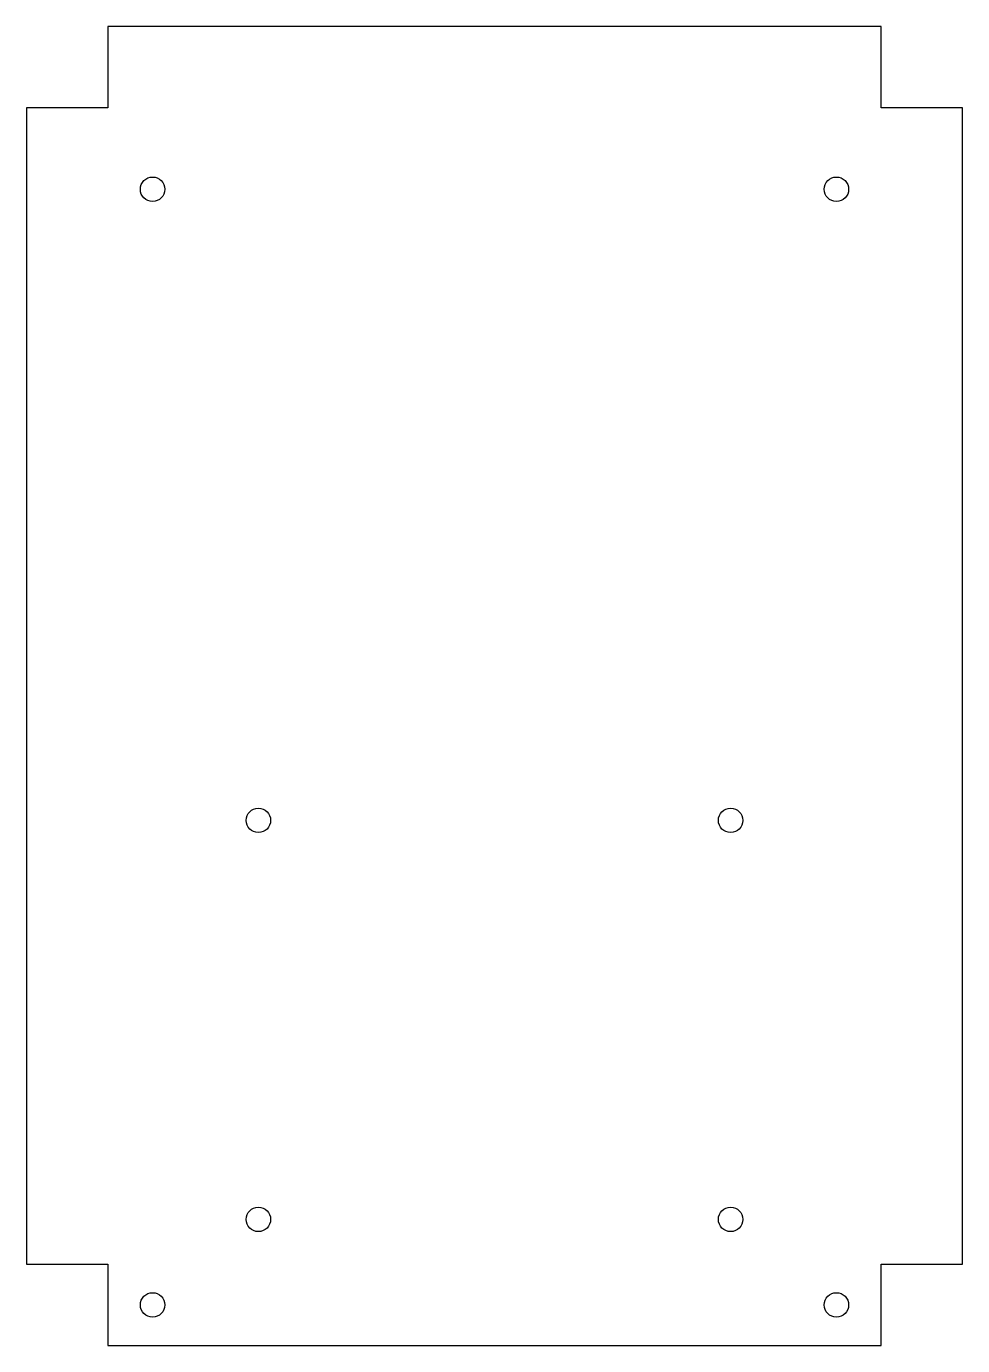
# Model space of a CAD drawing. Header units: millimetres. Extents: x -57 to 57, y -40 to 122.
import ezdxf

# ---------------------------------------------------------------- set-up
doc = ezdxf.new("R2010")
doc.units = ezdxf.units.MM
doc.layers.get('0').update_dxf_attribs({"linetype": 'CONTINUOUS'})

msp = doc.modelspace()

# ---------------------------------------------------------------- linework, layer by layer
msp.add_lwpolyline([(-47.5, 122), (-47.5, 112), (-57.5, 112), (-57.5, -30), (-47.5, -30), (-47.5, -40), (47.5, -40), (47.5, -30), (57.5, -30), (57.5, 112), (47.5, 112), (47.5, 122)], close=True)
msp.add_lwpolyline([(-47.5, 122), (-47.5, 112), (-57.5, 112), (-57.5, -30), (-47.5, -30), (-47.5, -40), (47.5, -40), (47.5, -30), (57.5, -30), (57.5, 112), (47.5, 112), (47.5, 122)], close=True)
for centre in [(-42, 102), (-42, 102), (42, 102), (42, 102), (-29, 24.5), (-29, 24.5), (29, 24.5), (29, 24.5), (-29, -24.5), (-29, -24.5), (29, -24.5), (29, -24.5), (-42, -35), (-42, -35), (42, -35), (42, -35)]:
    msp.add_circle(centre, 1.5)

doc.saveas('drawing.dxf')
